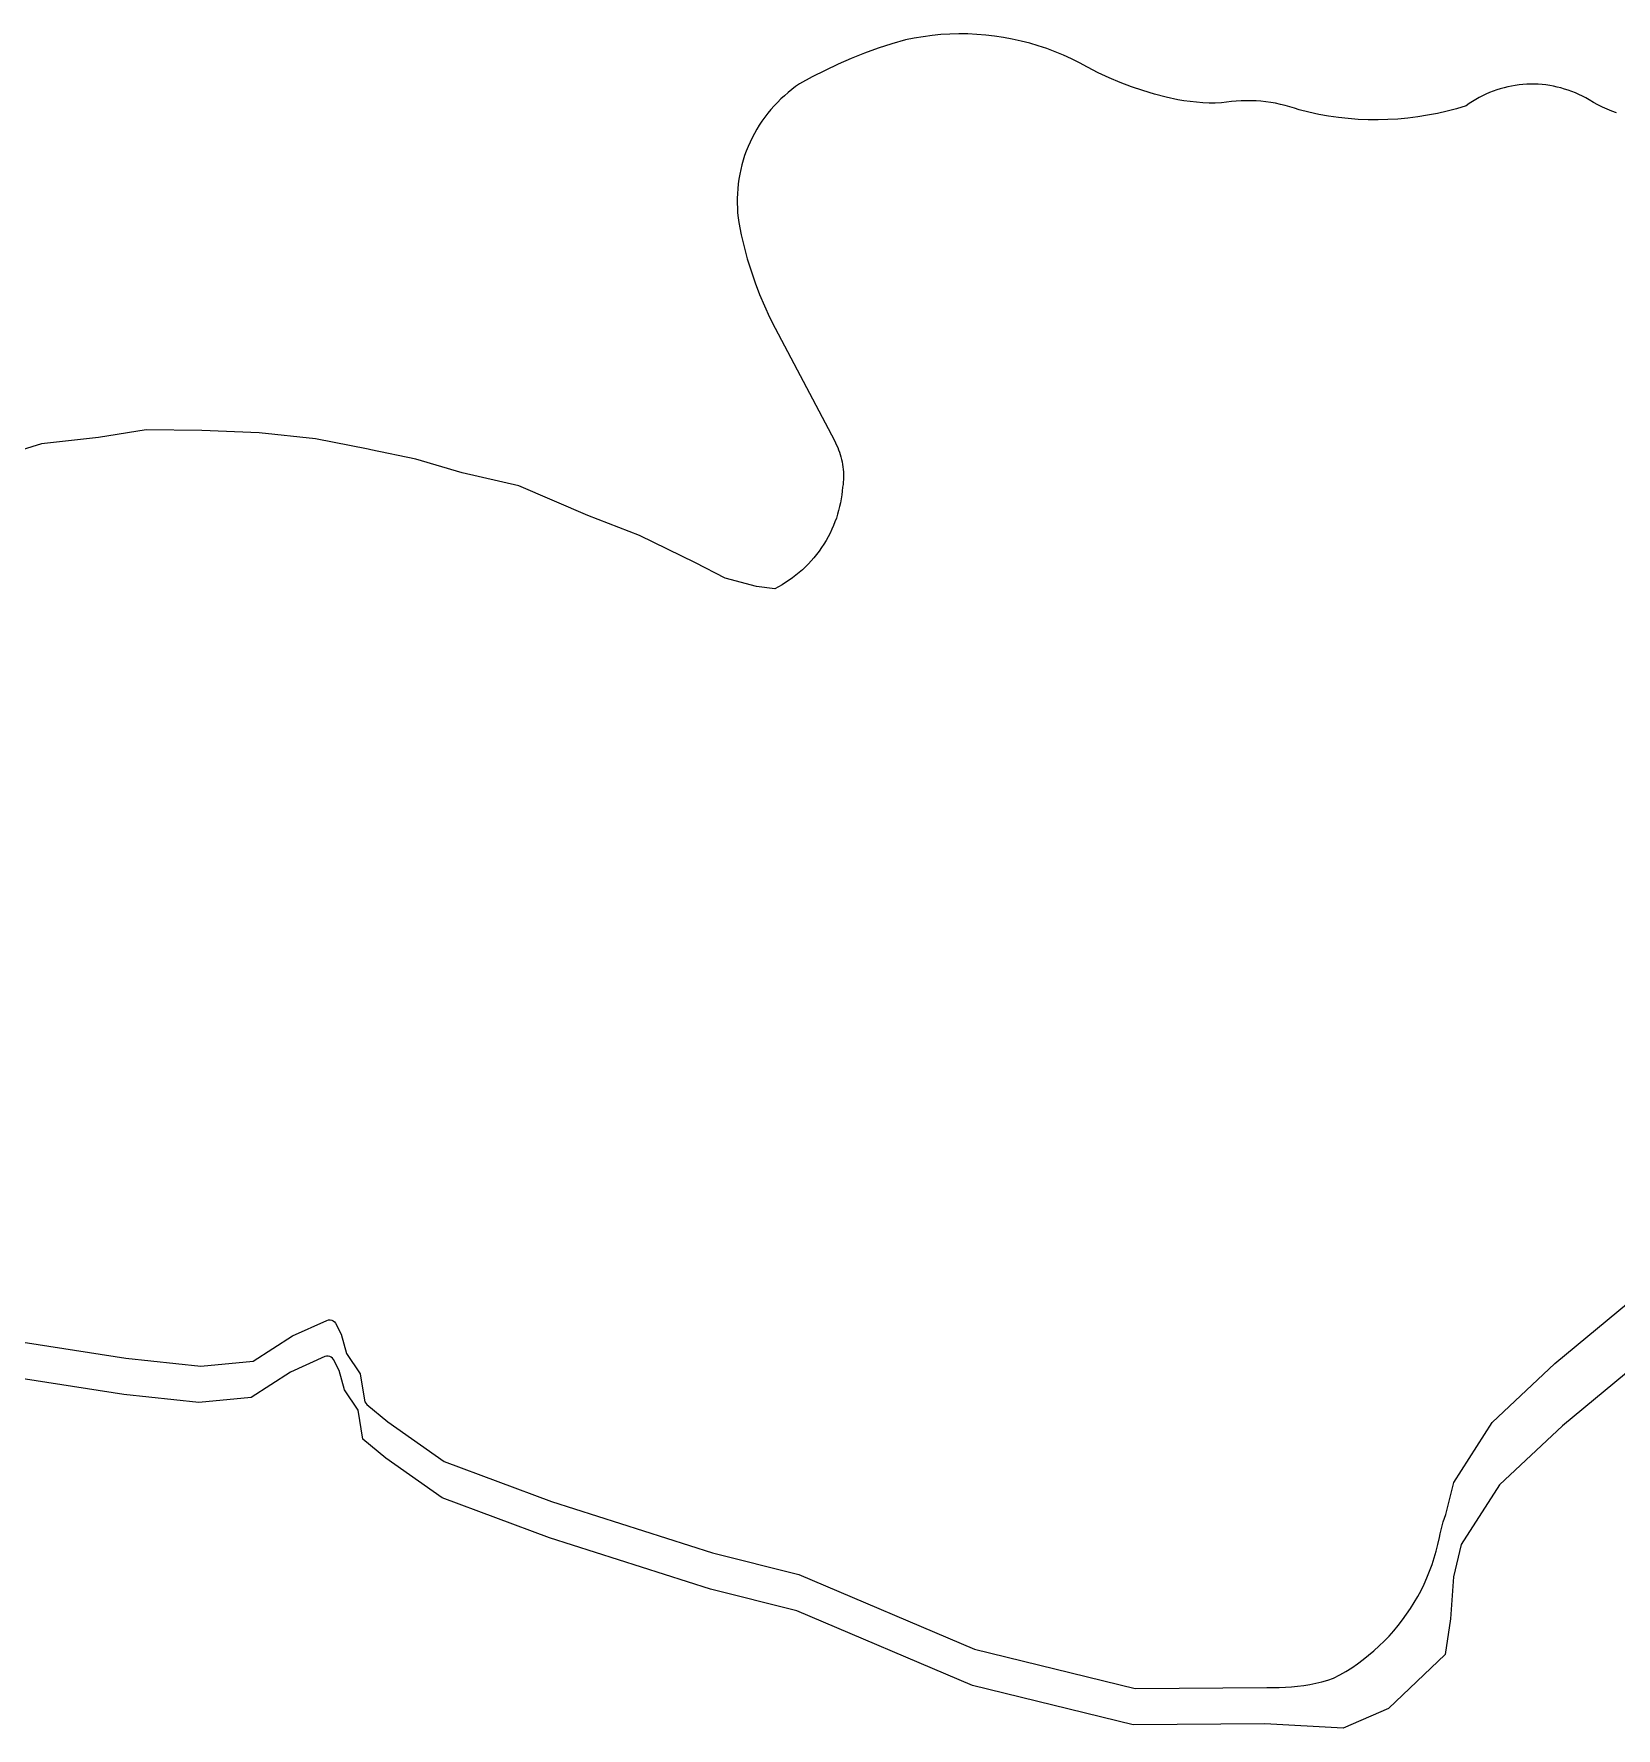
# Model space of a CAD drawing. Header units: millimetres. Extents: x 617751 to 636088, y 68402 to 77988.
# Drawn here: x 624459 to 624975, y 73065 to 73617 of the extents above; entities that cross this region are included whole.
import ezdxf

# ---------------------------------------------------------------- set-up
doc = ezdxf.new("R2010")
doc.units = ezdxf.units.MM
doc.header["$LTSCALE"] = 3
doc.header["$MEASUREMENT"] = 0
doc.layers.add('ALINHAMENTO PREDIAL', color=120, linetype='Continuous')

msp = doc.modelspace()

# ---------------------------------------------------------------- linework, layer by layer
at = {"layer": 'ALINHAMENTO PREDIAL'}
for points in [[(624974.88, 73591.35), (624973.33, 73591.93), (624971.79, 73592.55), (624970.28, 73593.23), (624968.79, 73593.97), (624967.33, 73594.75), (624965.89, 73595.57), (624964.81, 73596.2), (624963.7, 73596.78), (624962.58, 73597.33), (624961.44, 73597.84), (624960.28, 73598.31), (624959.1, 73598.74), (624957.91, 73599.13), (624956.71, 73599.47), (624955.5, 73599.78), (624954.27, 73600.04), (624953.04, 73600.26), (624951.8, 73600.44), (624950.56, 73600.57), (624949.31, 73600.66), (624948.06, 73600.71), (624946.81, 73600.71), (624945.56, 73600.68), (624944.31, 73600.59), (624943.07, 73600.47), (624941.83, 73600.3), (624940.6, 73600.09), (624939.37, 73599.84), (624938.16, 73599.54), (624936.95, 73599.2), (624935.76, 73598.83), (624934.58, 73598.41), (624933.42, 73597.95), (624932.27, 73597.44), (624931.14, 73596.91), (624930.03, 73596.33), (624928.95, 73595.71), (624927.88, 73595.06), (624926.84, 73594.37), (624925.82, 73593.64), (624922.71, 73592.71), (624919.57, 73591.89), (624916.41, 73591.17), (624913.22, 73590.55), (624910.01, 73590.04), (624906.79, 73589.64), (624903.56, 73589.34), (624900.32, 73589.16), (624897.08, 73589.08), (624893.83, 73589.11), (624890.59, 73589.24), (624887.35, 73589.49), (624884.13, 73589.84), (624880.91, 73590.3), (624877.72, 73590.86), (624874.54, 73591.53), (624871.39, 73592.31), (624869.88, 73592.84), (624868.34, 73593.32), (624866.79, 73593.75), (624865.23, 73594.13), (624863.65, 73594.46), (624862.07, 73594.73), (624860.48, 73594.95), (624858.88, 73595.12), (624857.28, 73595.24), (624855.67, 73595.3), (624854.06, 73595.31), (624852.45, 73595.27), (624850.85, 73595.17), (624849.25, 73595.03), (624847.65, 73594.82), (624846.06, 73594.57), (624844.01, 73594.53), (624841.96, 73594.56), (624839.91, 73594.65), (624837.86, 73594.8), (624835.81, 73595.01), (624833.78, 73595.29), (624831.75, 73595.62), (624827.93, 73596.49), (624824.14, 73597.49), (624820.38, 73598.63), (624816.67, 73599.89), (624813.01, 73601.29), (624809.39, 73602.81), (624805.83, 73604.46), (624802.33, 73606.23), (624799.77, 73607.63), (624797.15, 73608.93), (624794.49, 73610.15), (624791.79, 73611.27), (624789.06, 73612.29), (624786.29, 73613.22), (624783.48, 73614.05), (624780.65, 73614.78), (624777.8, 73615.42), (624774.93, 73615.95), (624772.04, 73616.39), (624769.14, 73616.72), (624766.22, 73616.95), (624763.3, 73617.08), (624760.38, 73617.11), (624757.46, 73617.03), (624754.54, 73616.86), (624751.63, 73616.58), (624748.74, 73616.2), (624745.85, 73615.72), (624742.99, 73615.14), (624738.49, 73613.84), (624734.03, 73612.4), (624729.62, 73610.82), (624725.26, 73609.09), (624720.97, 73607.23), (624716.73, 73605.22), (624712.56, 73603.09), (624708.46, 73600.82), (624707.16, 73599.92), (624705.9, 73598.97), (624704.67, 73597.98), (624703.47, 73596.95), (624702.31, 73595.88), (624701.19, 73594.77), (624700.1, 73593.62), (624699.06, 73592.44), (624698.05, 73591.22), (624697.09, 73589.96), (624696.18, 73588.68), (624695.3, 73587.36), (624694.48, 73586.01), (624693.7, 73584.64), (624692.96, 73583.24), (624692.28, 73581.82), (624691.65, 73580.37), (624691.06, 73578.9), (624690.53, 73577.42), (624690.05, 73575.91), (624689.62, 73574.39), (624689.24, 73572.86), (624688.91, 73571.31), (624688.64, 73569.76), (624688.42, 73568.19), (624688.26, 73566.62), (624688.15, 73565.05), (624688.09, 73563.47), (624688.09, 73561.89), (624688.15, 73560.31), (624688.25, 73558.73), (624688.41, 73557.16), (624688.63, 73555.6), (624689.42, 73551.61), (624690.34, 73547.64), (624691.4, 73543.71), (624692.6, 73539.82), (624693.92, 73535.97), (624695.38, 73532.17), (624696.96, 73528.42), (624698.67, 73524.73), (624700.5, 73521.1), (624719.78, 73484.51), (624720.17, 73483.77), (624720.53, 73483.03), (624720.86, 73482.27), (624721.17, 73481.5), (624721.45, 73480.72), (624721.71, 73479.94), (624721.94, 73479.14), (624722.14, 73478.34), (624722.31, 73477.53), (624722.46, 73476.72), (624722.57, 73475.9), (624722.66, 73475.07), (624722.72, 73474.25), (624722.76, 73473.42), (624722.76, 73472.59), (624722.73, 73471.77), (624722.68, 73470.94), (624722.6, 73470.12), (624722.49, 73469.3), (624722.38, 73468.01), (624722.22, 73466.73), (624722.02, 73465.46), (624721.78, 73464.19), (624721.5, 73462.93), (624721.18, 73461.68), (624720.83, 73460.44), (624720.43, 73459.21), (624719.99, 73458), (624719.52, 73456.8), (624718.97, 73455.54), (624718.38, 73454.3), (624717.75, 73453.08), (624717.08, 73451.88), (624716.37, 73450.71), (624715.62, 73449.56), (624714.83, 73448.44), (624714, 73447.35), (624713.14, 73446.28), (624712.24, 73445.24), (624711.31, 73444.24), (624710.34, 73443.27), (624709.34, 73442.33), (624708.31, 73441.42), (624707.25, 73440.55), (624706.16, 73439.72), (624705.04, 73438.92), (624703.9, 73438.16), (624702.73, 73437.44), (624701.54, 73436.77), (624700.33, 73436.13), (624694.37, 73436.87), (624684.17, 73439.64), (624674.48, 73444.66), (624656.21, 73453.57), (624639.43, 73460.04), (624616.84, 73469.72), (624598.46, 73473.95), (624583.26, 73478.45), (624568.62, 73481.47), (624567.78, 73481.63), (624550.62, 73485.02), (624532.17, 73486.97), (624513.54, 73487.71), (624495.33, 73488), (624479.81, 73485.5), (624461.2, 73483.41), (624448.27, 73479.4)], [(624974.88, 73591.35), (624973.33, 73591.93), (624971.79, 73592.55), (624970.28, 73593.23), (624968.79, 73593.97), (624967.33, 73594.75), (624965.89, 73595.57), (624964.81, 73596.2), (624963.7, 73596.78), (624962.58, 73597.33), (624961.44, 73597.84), (624960.28, 73598.31), (624959.1, 73598.74), (624957.91, 73599.13), (624956.71, 73599.47), (624955.5, 73599.78), (624954.27, 73600.04), (624953.04, 73600.26), (624951.8, 73600.44), (624950.56, 73600.57), (624949.31, 73600.66), (624948.06, 73600.71), (624946.81, 73600.71), (624945.56, 73600.68), (624944.31, 73600.59), (624943.07, 73600.47), (624941.83, 73600.3), (624940.6, 73600.09), (624939.37, 73599.84), (624938.16, 73599.54), (624936.95, 73599.2), (624935.76, 73598.83), (624934.58, 73598.41), (624933.42, 73597.95), (624932.27, 73597.44), (624931.14, 73596.91), (624930.03, 73596.33), (624928.95, 73595.71), (624927.88, 73595.06), (624926.84, 73594.37), (624925.82, 73593.64), (624922.71, 73592.71), (624919.57, 73591.89), (624916.41, 73591.17), (624913.22, 73590.55), (624910.01, 73590.04), (624906.79, 73589.64), (624903.56, 73589.34), (624900.32, 73589.16), (624897.08, 73589.08), (624893.83, 73589.11), (624890.59, 73589.24), (624887.35, 73589.49), (624884.13, 73589.84), (624880.91, 73590.3), (624877.72, 73590.86), (624874.54, 73591.53), (624871.39, 73592.31), (624869.88, 73592.84), (624868.34, 73593.32), (624866.79, 73593.75), (624865.23, 73594.13), (624863.65, 73594.46), (624862.07, 73594.73), (624860.48, 73594.95), (624858.88, 73595.12), (624857.28, 73595.24), (624855.67, 73595.3), (624854.06, 73595.31), (624852.45, 73595.27), (624850.85, 73595.17), (624849.25, 73595.03), (624847.65, 73594.82), (624846.06, 73594.57), (624844.01, 73594.53), (624841.96, 73594.56), (624839.91, 73594.65), (624837.86, 73594.8), (624835.81, 73595.01), (624833.78, 73595.29), (624831.75, 73595.62), (624827.93, 73596.49), (624824.14, 73597.49), (624820.38, 73598.63), (624816.67, 73599.89), (624813.01, 73601.29), (624809.39, 73602.81), (624805.83, 73604.46), (624802.33, 73606.23), (624799.77, 73607.63), (624797.15, 73608.93), (624794.49, 73610.15), (624791.79, 73611.27), (624789.06, 73612.29), (624786.29, 73613.22), (624783.48, 73614.05), (624780.65, 73614.78), (624777.8, 73615.42), (624774.93, 73615.95), (624772.04, 73616.39), (624769.14, 73616.72), (624766.22, 73616.95), (624763.3, 73617.08), (624760.38, 73617.11), (624757.46, 73617.03), (624754.54, 73616.86), (624751.63, 73616.58), (624748.74, 73616.2), (624745.85, 73615.72), (624742.99, 73615.14), (624738.49, 73613.84), (624734.03, 73612.4), (624729.62, 73610.82), (624725.26, 73609.09), (624720.97, 73607.23), (624716.73, 73605.22), (624712.56, 73603.09), (624708.46, 73600.82), (624707.16, 73599.92), (624705.9, 73598.97), (624704.67, 73597.98), (624703.47, 73596.95), (624702.31, 73595.88), (624701.19, 73594.77), (624700.1, 73593.62), (624699.06, 73592.44), (624698.05, 73591.22), (624697.09, 73589.96), (624696.18, 73588.68), (624695.3, 73587.36), (624694.48, 73586.01), (624693.7, 73584.64), (624692.96, 73583.24), (624692.28, 73581.82), (624691.65, 73580.37), (624691.06, 73578.9), (624690.53, 73577.42), (624690.05, 73575.91), (624689.62, 73574.39), (624689.24, 73572.86), (624688.91, 73571.31), (624688.64, 73569.76), (624688.42, 73568.19), (624688.26, 73566.62), (624688.15, 73565.05), (624688.09, 73563.47), (624688.09, 73561.89), (624688.15, 73560.31), (624688.25, 73558.73), (624688.41, 73557.16), (624688.63, 73555.6), (624689.42, 73551.61), (624690.34, 73547.64), (624691.4, 73543.71), (624692.6, 73539.82), (624693.92, 73535.97), (624695.38, 73532.17), (624696.96, 73528.42), (624698.67, 73524.73), (624700.5, 73521.1), (624719.78, 73484.51), (624720.17, 73483.77), (624720.53, 73483.03), (624720.86, 73482.27), (624721.17, 73481.5), (624721.45, 73480.72), (624721.71, 73479.94), (624721.94, 73479.14), (624722.14, 73478.34), (624722.31, 73477.53), (624722.46, 73476.72), (624722.57, 73475.9), (624722.66, 73475.07), (624722.72, 73474.25), (624722.76, 73473.42), (624722.76, 73472.59), (624722.73, 73471.77), (624722.68, 73470.94), (624722.6, 73470.12), (624722.49, 73469.3), (624722.38, 73468.01), (624722.22, 73466.73), (624722.02, 73465.46), (624721.78, 73464.19), (624721.5, 73462.93), (624721.18, 73461.68), (624720.83, 73460.44), (624720.43, 73459.21), (624719.99, 73458), (624719.52, 73456.8), (624718.97, 73455.54), (624718.38, 73454.3), (624717.75, 73453.08), (624717.08, 73451.88), (624716.37, 73450.71), (624715.62, 73449.56), (624714.83, 73448.44), (624714, 73447.35), (624713.14, 73446.28), (624712.24, 73445.24), (624711.31, 73444.24), (624710.34, 73443.27), (624709.34, 73442.33), (624708.31, 73441.42), (624707.25, 73440.55), (624706.16, 73439.72), (624705.04, 73438.92), (624703.9, 73438.16), (624702.73, 73437.44), (624701.54, 73436.77), (624700.33, 73436.13), (624694.37, 73436.87), (624684.17, 73439.64), (624674.48, 73444.66), (624656.21, 73453.57), (624639.43, 73460.04), (624616.84, 73469.72), (624598.46, 73473.95), (624583.26, 73478.45), (624568.62, 73481.47), (624567.78, 73481.63), (624550.62, 73485.02), (624532.17, 73486.97), (624513.54, 73487.71), (624495.33, 73488), (624479.81, 73485.5), (624461.2, 73483.41), (624448.27, 73479.4)], [(624974.88, 73591.35), (624973.33, 73591.93), (624971.79, 73592.55), (624970.28, 73593.23), (624968.79, 73593.97), (624967.33, 73594.75), (624965.89, 73595.57), (624964.81, 73596.2), (624963.7, 73596.78), (624962.58, 73597.33), (624961.44, 73597.84), (624960.28, 73598.31), (624959.1, 73598.74), (624957.91, 73599.13), (624956.71, 73599.47), (624955.5, 73599.78), (624954.27, 73600.04), (624953.04, 73600.26), (624951.8, 73600.44), (624950.56, 73600.57), (624949.31, 73600.66), (624948.06, 73600.71), (624946.81, 73600.71), (624945.56, 73600.68), (624944.31, 73600.59), (624943.07, 73600.47), (624941.83, 73600.3), (624940.6, 73600.09), (624939.37, 73599.84), (624938.16, 73599.54), (624936.95, 73599.2), (624935.76, 73598.83), (624934.58, 73598.41), (624933.42, 73597.95), (624932.27, 73597.44), (624931.14, 73596.91), (624930.03, 73596.33), (624928.95, 73595.71), (624927.88, 73595.06), (624926.84, 73594.37), (624925.82, 73593.64), (624922.71, 73592.71), (624919.57, 73591.89), (624916.41, 73591.17), (624913.22, 73590.55), (624910.01, 73590.04), (624906.79, 73589.64), (624903.56, 73589.34), (624900.32, 73589.16), (624897.08, 73589.08), (624893.83, 73589.11), (624890.59, 73589.24), (624887.35, 73589.49), (624884.13, 73589.84), (624880.91, 73590.3), (624877.72, 73590.86), (624874.54, 73591.53), (624871.39, 73592.31), (624869.88, 73592.84), (624868.34, 73593.32), (624866.79, 73593.75), (624865.23, 73594.13), (624863.65, 73594.46), (624862.07, 73594.73), (624860.48, 73594.95), (624858.88, 73595.12), (624857.28, 73595.24), (624855.67, 73595.3), (624854.06, 73595.31), (624852.45, 73595.27), (624850.85, 73595.17), (624849.25, 73595.03), (624847.65, 73594.82), (624846.06, 73594.57), (624844.01, 73594.53), (624841.96, 73594.56), (624839.91, 73594.65), (624837.86, 73594.8), (624835.81, 73595.01), (624833.78, 73595.29), (624831.75, 73595.62), (624827.93, 73596.49), (624824.14, 73597.49), (624820.38, 73598.63), (624816.67, 73599.89), (624813.01, 73601.29), (624809.39, 73602.81), (624805.83, 73604.46), (624802.33, 73606.23), (624799.77, 73607.63), (624797.15, 73608.93), (624794.49, 73610.15), (624791.79, 73611.27), (624789.06, 73612.29), (624786.29, 73613.22), (624783.48, 73614.05), (624780.65, 73614.78), (624777.8, 73615.42), (624774.93, 73615.95), (624772.04, 73616.39), (624769.14, 73616.72), (624766.22, 73616.95), (624763.3, 73617.08), (624760.38, 73617.11), (624757.46, 73617.03), (624754.54, 73616.86), (624751.63, 73616.58), (624748.74, 73616.2), (624745.85, 73615.72), (624742.99, 73615.14), (624738.49, 73613.84), (624734.03, 73612.4), (624729.62, 73610.82), (624725.26, 73609.09), (624720.97, 73607.23), (624716.73, 73605.22), (624712.56, 73603.09), (624708.46, 73600.82), (624707.16, 73599.92), (624705.9, 73598.97), (624704.67, 73597.98), (624703.47, 73596.95), (624702.31, 73595.88), (624701.19, 73594.77), (624700.1, 73593.62), (624699.06, 73592.44), (624698.05, 73591.22), (624697.09, 73589.96), (624696.18, 73588.68), (624695.3, 73587.36), (624694.48, 73586.01), (624693.7, 73584.64), (624692.96, 73583.24), (624692.28, 73581.82), (624691.65, 73580.37), (624691.06, 73578.9), (624690.53, 73577.42), (624690.05, 73575.91), (624689.62, 73574.39), (624689.24, 73572.86), (624688.91, 73571.31), (624688.64, 73569.76), (624688.42, 73568.19), (624688.26, 73566.62), (624688.15, 73565.05), (624688.09, 73563.47), (624688.09, 73561.89), (624688.15, 73560.31), (624688.25, 73558.73), (624688.41, 73557.16), (624688.63, 73555.6), (624689.42, 73551.61), (624690.34, 73547.64), (624691.4, 73543.71), (624692.6, 73539.82), (624693.92, 73535.97), (624695.38, 73532.17), (624696.96, 73528.42), (624698.67, 73524.73), (624700.5, 73521.1), (624719.78, 73484.51), (624720.17, 73483.77), (624720.53, 73483.03), (624720.86, 73482.27), (624721.17, 73481.5), (624721.45, 73480.72), (624721.71, 73479.94), (624721.94, 73479.14), (624722.14, 73478.34), (624722.31, 73477.53), (624722.46, 73476.72), (624722.57, 73475.9), (624722.66, 73475.07), (624722.72, 73474.25), (624722.76, 73473.42), (624722.76, 73472.59), (624722.73, 73471.77), (624722.68, 73470.94), (624722.6, 73470.12), (624722.49, 73469.3), (624722.38, 73468.01), (624722.22, 73466.73), (624722.02, 73465.46), (624721.78, 73464.19), (624721.5, 73462.93), (624721.18, 73461.68), (624720.83, 73460.44), (624720.43, 73459.21), (624719.99, 73458), (624719.52, 73456.8), (624718.97, 73455.54), (624718.38, 73454.3), (624717.75, 73453.08), (624717.08, 73451.88), (624716.37, 73450.71), (624715.62, 73449.56), (624714.83, 73448.44), (624714, 73447.35), (624713.14, 73446.28), (624712.24, 73445.24), (624711.31, 73444.24), (624710.34, 73443.27), (624709.34, 73442.33), (624708.31, 73441.42), (624707.25, 73440.55), (624706.16, 73439.72), (624705.04, 73438.92), (624703.9, 73438.16), (624702.73, 73437.44), (624701.54, 73436.77), (624700.33, 73436.13), (624694.37, 73436.87), (624684.17, 73439.64), (624674.48, 73444.66), (624656.21, 73453.57), (624639.43, 73460.04), (624616.84, 73469.72), (624598.46, 73473.95), (624583.26, 73478.45), (624568.62, 73481.47), (624567.78, 73481.63), (624550.62, 73485.02), (624532.17, 73486.97), (624513.54, 73487.71), (624495.33, 73488), (624479.81, 73485.5), (624461.2, 73483.41), (624448.27, 73479.4)], [(624974.88, 73591.35), (624973.33, 73591.93), (624971.79, 73592.55), (624970.28, 73593.23), (624968.79, 73593.97), (624967.33, 73594.75), (624965.89, 73595.57), (624964.81, 73596.2), (624963.7, 73596.78), (624962.58, 73597.33), (624961.44, 73597.84), (624960.28, 73598.31), (624959.1, 73598.74), (624957.91, 73599.13), (624956.71, 73599.47), (624955.5, 73599.78), (624954.27, 73600.04), (624953.04, 73600.26), (624951.8, 73600.44), (624950.56, 73600.57), (624949.31, 73600.66), (624948.06, 73600.71), (624946.81, 73600.71), (624945.56, 73600.68), (624944.31, 73600.59), (624943.07, 73600.47), (624941.83, 73600.3), (624940.6, 73600.09), (624939.37, 73599.84), (624938.16, 73599.54), (624936.95, 73599.2), (624935.76, 73598.83), (624934.58, 73598.41), (624933.42, 73597.95), (624932.27, 73597.44), (624931.14, 73596.91), (624930.03, 73596.33), (624928.95, 73595.71), (624927.88, 73595.06), (624926.84, 73594.37), (624925.82, 73593.64), (624922.71, 73592.71), (624919.57, 73591.89), (624916.41, 73591.17), (624913.22, 73590.55), (624910.01, 73590.04), (624906.79, 73589.64), (624903.56, 73589.34), (624900.32, 73589.16), (624897.08, 73589.08), (624893.83, 73589.11), (624890.59, 73589.24), (624887.35, 73589.49), (624884.13, 73589.84), (624880.91, 73590.3), (624877.72, 73590.86), (624874.54, 73591.53), (624871.39, 73592.31), (624869.88, 73592.84), (624868.34, 73593.32), (624866.79, 73593.75), (624865.23, 73594.13), (624863.65, 73594.46), (624862.07, 73594.73), (624860.48, 73594.95), (624858.88, 73595.12), (624857.28, 73595.24), (624855.67, 73595.3), (624854.06, 73595.31), (624852.45, 73595.27), (624850.85, 73595.17), (624849.25, 73595.03), (624847.65, 73594.82), (624846.06, 73594.57), (624844.01, 73594.53), (624841.96, 73594.56), (624839.91, 73594.65), (624837.86, 73594.8), (624835.81, 73595.01), (624833.78, 73595.29), (624831.75, 73595.62), (624827.93, 73596.49), (624824.14, 73597.49), (624820.38, 73598.63), (624816.67, 73599.89), (624813.01, 73601.29), (624809.39, 73602.81), (624805.83, 73604.46), (624802.33, 73606.23), (624799.77, 73607.63), (624797.15, 73608.93), (624794.49, 73610.15), (624791.79, 73611.27), (624789.06, 73612.29), (624786.29, 73613.22), (624783.48, 73614.05), (624780.65, 73614.78), (624777.8, 73615.42), (624774.93, 73615.95), (624772.04, 73616.39), (624769.14, 73616.72), (624766.22, 73616.95), (624763.3, 73617.08), (624760.38, 73617.11), (624757.46, 73617.03), (624754.54, 73616.86), (624751.63, 73616.58), (624748.74, 73616.2), (624745.85, 73615.72), (624742.99, 73615.14), (624738.49, 73613.84), (624734.03, 73612.4), (624729.62, 73610.82), (624725.26, 73609.09), (624720.97, 73607.23), (624716.73, 73605.22), (624712.56, 73603.09), (624708.46, 73600.82), (624707.16, 73599.92), (624705.9, 73598.97), (624704.67, 73597.98), (624703.47, 73596.95), (624702.31, 73595.88), (624701.19, 73594.77), (624700.1, 73593.62), (624699.06, 73592.44), (624698.05, 73591.22), (624697.09, 73589.96), (624696.18, 73588.68), (624695.3, 73587.36), (624694.48, 73586.01), (624693.7, 73584.64), (624692.96, 73583.24), (624692.28, 73581.82), (624691.65, 73580.37), (624691.06, 73578.9), (624690.53, 73577.42), (624690.05, 73575.91), (624689.62, 73574.39), (624689.24, 73572.86), (624688.91, 73571.31), (624688.64, 73569.76), (624688.42, 73568.19), (624688.26, 73566.62), (624688.15, 73565.05), (624688.09, 73563.47), (624688.09, 73561.89), (624688.15, 73560.31), (624688.25, 73558.73), (624688.41, 73557.16), (624688.63, 73555.6), (624689.42, 73551.61), (624690.34, 73547.64), (624691.4, 73543.71), (624692.6, 73539.82), (624693.92, 73535.97), (624695.38, 73532.17), (624696.96, 73528.42), (624698.67, 73524.73), (624700.5, 73521.1), (624719.78, 73484.51), (624720.17, 73483.77), (624720.53, 73483.03), (624720.86, 73482.27), (624721.17, 73481.5), (624721.45, 73480.72), (624721.71, 73479.94), (624721.94, 73479.14), (624722.14, 73478.34), (624722.31, 73477.53), (624722.46, 73476.72), (624722.57, 73475.9), (624722.66, 73475.07), (624722.72, 73474.25), (624722.76, 73473.42), (624722.76, 73472.59), (624722.73, 73471.77), (624722.68, 73470.94), (624722.6, 73470.12), (624722.49, 73469.3), (624722.38, 73468.01), (624722.22, 73466.73), (624722.02, 73465.46), (624721.78, 73464.19), (624721.5, 73462.93), (624721.18, 73461.68), (624720.83, 73460.44), (624720.43, 73459.21), (624719.99, 73458), (624719.52, 73456.8), (624718.97, 73455.54), (624718.38, 73454.3), (624717.75, 73453.08), (624717.08, 73451.88), (624716.37, 73450.71), (624715.62, 73449.56), (624714.83, 73448.44), (624714, 73447.35), (624713.14, 73446.28), (624712.24, 73445.24), (624711.31, 73444.24), (624710.34, 73443.27), (624709.34, 73442.33), (624708.31, 73441.42), (624707.25, 73440.55), (624706.16, 73439.72), (624705.04, 73438.92), (624703.9, 73438.16), (624702.73, 73437.44), (624701.54, 73436.77), (624700.33, 73436.13), (624694.37, 73436.87), (624684.17, 73439.64), (624674.48, 73444.66), (624656.21, 73453.57), (624639.43, 73460.04), (624616.84, 73469.72), (624598.46, 73473.95), (624583.26, 73478.45), (624568.62, 73481.47), (624567.78, 73481.63), (624550.62, 73485.02), (624532.17, 73486.97), (624513.54, 73487.71), (624495.33, 73488), (624479.81, 73485.5), (624461.2, 73483.41), (624448.27, 73479.4)], [(624974.88, 73591.35), (624973.33, 73591.93), (624971.79, 73592.55), (624970.28, 73593.23), (624968.79, 73593.97), (624967.33, 73594.75), (624965.89, 73595.57), (624964.81, 73596.2), (624963.7, 73596.78), (624962.58, 73597.33), (624961.44, 73597.84), (624960.28, 73598.31), (624959.1, 73598.74), (624957.91, 73599.13), (624956.71, 73599.47), (624955.5, 73599.78), (624954.27, 73600.04), (624953.04, 73600.26), (624951.8, 73600.44), (624950.56, 73600.57), (624949.31, 73600.66), (624948.06, 73600.71), (624946.81, 73600.71), (624945.56, 73600.68), (624944.31, 73600.59), (624943.07, 73600.47), (624941.83, 73600.3), (624940.6, 73600.09), (624939.37, 73599.84), (624938.16, 73599.54), (624936.95, 73599.2), (624935.76, 73598.83), (624934.58, 73598.41), (624933.42, 73597.95), (624932.27, 73597.44), (624931.14, 73596.91), (624930.03, 73596.33), (624928.95, 73595.71), (624927.88, 73595.06), (624926.84, 73594.37), (624925.82, 73593.64), (624922.71, 73592.71), (624919.57, 73591.89), (624916.41, 73591.17), (624913.22, 73590.55), (624910.01, 73590.04), (624906.79, 73589.64), (624903.56, 73589.34), (624900.32, 73589.16), (624897.08, 73589.08), (624893.83, 73589.11), (624890.59, 73589.24), (624887.35, 73589.49), (624884.13, 73589.84), (624880.91, 73590.3), (624877.72, 73590.86), (624874.54, 73591.53), (624871.39, 73592.31), (624869.88, 73592.84), (624868.34, 73593.32), (624866.79, 73593.75), (624865.23, 73594.13), (624863.65, 73594.46), (624862.07, 73594.73), (624860.48, 73594.95), (624858.88, 73595.12), (624857.28, 73595.24), (624855.67, 73595.3), (624854.06, 73595.31), (624852.45, 73595.27), (624850.85, 73595.17), (624849.25, 73595.03), (624847.65, 73594.82), (624846.06, 73594.57), (624844.01, 73594.53), (624841.96, 73594.56), (624839.91, 73594.65), (624837.86, 73594.8), (624835.81, 73595.01), (624833.78, 73595.29), (624831.75, 73595.62), (624827.93, 73596.49), (624824.14, 73597.49), (624820.38, 73598.63), (624816.67, 73599.89), (624813.01, 73601.29), (624809.39, 73602.81), (624805.83, 73604.46), (624802.33, 73606.23), (624799.77, 73607.63), (624797.15, 73608.93), (624794.49, 73610.15), (624791.79, 73611.27), (624789.06, 73612.29), (624786.29, 73613.22), (624783.48, 73614.05), (624780.65, 73614.78), (624777.8, 73615.42), (624774.93, 73615.95), (624772.04, 73616.39), (624769.14, 73616.72), (624766.22, 73616.95), (624763.3, 73617.08), (624760.38, 73617.11), (624757.46, 73617.03), (624754.54, 73616.86), (624751.63, 73616.58), (624748.74, 73616.2), (624745.85, 73615.72), (624742.99, 73615.14), (624738.49, 73613.84), (624734.03, 73612.4), (624729.62, 73610.82), (624725.26, 73609.09), (624720.97, 73607.23), (624716.73, 73605.22), (624712.56, 73603.09), (624708.46, 73600.82), (624707.16, 73599.92), (624705.9, 73598.97), (624704.67, 73597.98), (624703.47, 73596.95), (624702.31, 73595.88), (624701.19, 73594.77), (624700.1, 73593.62), (624699.06, 73592.44), (624698.05, 73591.22), (624697.09, 73589.96), (624696.18, 73588.68), (624695.3, 73587.36), (624694.48, 73586.01), (624693.7, 73584.64), (624692.96, 73583.24), (624692.28, 73581.82), (624691.65, 73580.37), (624691.06, 73578.9), (624690.53, 73577.42), (624690.05, 73575.91), (624689.62, 73574.39), (624689.24, 73572.86), (624688.91, 73571.31), (624688.64, 73569.76), (624688.42, 73568.19), (624688.26, 73566.62), (624688.15, 73565.05), (624688.09, 73563.47), (624688.09, 73561.89), (624688.15, 73560.31), (624688.25, 73558.73), (624688.41, 73557.16), (624688.63, 73555.6), (624689.42, 73551.61), (624690.34, 73547.64), (624691.4, 73543.71), (624692.6, 73539.82), (624693.92, 73535.97), (624695.38, 73532.17), (624696.96, 73528.42), (624698.67, 73524.73), (624700.5, 73521.1), (624719.78, 73484.51), (624720.17, 73483.77), (624720.53, 73483.03), (624720.86, 73482.27), (624721.17, 73481.5), (624721.45, 73480.72), (624721.71, 73479.94), (624721.94, 73479.14), (624722.14, 73478.34), (624722.31, 73477.53), (624722.46, 73476.72), (624722.57, 73475.9), (624722.66, 73475.07), (624722.72, 73474.25), (624722.76, 73473.42), (624722.76, 73472.59), (624722.73, 73471.77), (624722.68, 73470.94), (624722.6, 73470.12), (624722.49, 73469.3), (624722.38, 73468.01), (624722.22, 73466.73), (624722.02, 73465.46), (624721.78, 73464.19), (624721.5, 73462.93), (624721.18, 73461.68), (624720.83, 73460.44), (624720.43, 73459.21), (624719.99, 73458), (624719.52, 73456.8), (624718.97, 73455.54), (624718.38, 73454.3), (624717.75, 73453.08), (624717.08, 73451.88), (624716.37, 73450.71), (624715.62, 73449.56), (624714.83, 73448.44), (624714, 73447.35), (624713.14, 73446.28), (624712.24, 73445.24), (624711.31, 73444.24), (624710.34, 73443.27), (624709.34, 73442.33), (624708.31, 73441.42), (624707.25, 73440.55), (624706.16, 73439.72), (624705.04, 73438.92), (624703.9, 73438.16), (624702.73, 73437.44), (624701.54, 73436.77), (624700.33, 73436.13), (624694.37, 73436.87), (624684.17, 73439.64), (624674.48, 73444.66), (624656.21, 73453.57), (624639.43, 73460.04), (624616.84, 73469.72), (624598.46, 73473.95), (624583.26, 73478.45), (624568.62, 73481.47), (624567.78, 73481.63), (624550.62, 73485.02), (624532.17, 73486.97), (624513.54, 73487.71), (624495.33, 73488), (624479.81, 73485.5), (624461.2, 73483.41), (624448.27, 73479.4)], [(624974.88, 73591.35), (624973.33, 73591.93), (624971.79, 73592.55), (624970.28, 73593.23), (624968.79, 73593.97), (624967.33, 73594.75), (624965.89, 73595.57), (624964.81, 73596.2), (624963.7, 73596.78), (624962.58, 73597.33), (624961.44, 73597.84), (624960.28, 73598.31), (624959.1, 73598.74), (624957.91, 73599.13), (624956.71, 73599.47), (624955.5, 73599.78), (624954.27, 73600.04), (624953.04, 73600.26), (624951.8, 73600.44), (624950.56, 73600.57), (624949.31, 73600.66), (624948.06, 73600.71), (624946.81, 73600.71), (624945.56, 73600.68), (624944.31, 73600.59), (624943.07, 73600.47), (624941.83, 73600.3), (624940.6, 73600.09), (624939.37, 73599.84), (624938.16, 73599.54), (624936.95, 73599.2), (624935.76, 73598.83), (624934.58, 73598.41), (624933.42, 73597.95), (624932.27, 73597.44), (624931.14, 73596.91), (624930.03, 73596.33), (624928.95, 73595.71), (624927.88, 73595.06), (624926.84, 73594.37), (624925.82, 73593.64), (624922.71, 73592.71), (624919.57, 73591.89), (624916.41, 73591.17), (624913.22, 73590.55), (624910.01, 73590.04), (624906.79, 73589.64), (624903.56, 73589.34), (624900.32, 73589.16), (624897.08, 73589.08), (624893.83, 73589.11), (624890.59, 73589.24), (624887.35, 73589.49), (624884.13, 73589.84), (624880.91, 73590.3), (624877.72, 73590.86), (624874.54, 73591.53), (624871.39, 73592.31), (624869.88, 73592.84), (624868.34, 73593.32), (624866.79, 73593.75), (624865.23, 73594.13), (624863.65, 73594.46), (624862.07, 73594.73), (624860.48, 73594.95), (624858.88, 73595.12), (624857.28, 73595.24), (624855.67, 73595.3), (624854.06, 73595.31), (624852.45, 73595.27), (624850.85, 73595.17), (624849.25, 73595.03), (624847.65, 73594.82), (624846.06, 73594.57), (624844.01, 73594.53), (624841.96, 73594.56), (624839.91, 73594.65), (624837.86, 73594.8), (624835.81, 73595.01), (624833.78, 73595.29), (624831.75, 73595.62), (624827.93, 73596.49), (624824.14, 73597.49), (624820.38, 73598.63), (624816.67, 73599.89), (624813.01, 73601.29), (624809.39, 73602.81), (624805.83, 73604.46), (624802.33, 73606.23), (624799.77, 73607.63), (624797.15, 73608.93), (624794.49, 73610.15), (624791.79, 73611.27), (624789.06, 73612.29), (624786.29, 73613.22), (624783.48, 73614.05), (624780.65, 73614.78), (624777.8, 73615.42), (624774.93, 73615.95), (624772.04, 73616.39), (624769.14, 73616.72), (624766.22, 73616.95), (624763.3, 73617.08), (624760.38, 73617.11), (624757.46, 73617.03), (624754.54, 73616.86), (624751.63, 73616.58), (624748.74, 73616.2), (624745.85, 73615.72), (624742.99, 73615.14), (624738.49, 73613.84), (624734.03, 73612.4), (624729.62, 73610.82), (624725.26, 73609.09), (624720.97, 73607.23), (624716.73, 73605.22), (624712.56, 73603.09), (624708.46, 73600.82), (624707.16, 73599.92), (624705.9, 73598.97), (624704.67, 73597.98), (624703.47, 73596.95), (624702.31, 73595.88), (624701.19, 73594.77), (624700.1, 73593.62), (624699.06, 73592.44), (624698.05, 73591.22), (624697.09, 73589.96), (624696.18, 73588.68), (624695.3, 73587.36), (624694.48, 73586.01), (624693.7, 73584.64), (624692.96, 73583.24), (624692.28, 73581.82), (624691.65, 73580.37), (624691.06, 73578.9), (624690.53, 73577.42), (624690.05, 73575.91), (624689.62, 73574.39), (624689.24, 73572.86), (624688.91, 73571.31), (624688.64, 73569.76), (624688.42, 73568.19), (624688.26, 73566.62), (624688.15, 73565.05), (624688.09, 73563.47), (624688.09, 73561.89), (624688.15, 73560.31), (624688.25, 73558.73), (624688.41, 73557.16), (624688.63, 73555.6), (624689.42, 73551.61), (624690.34, 73547.64), (624691.4, 73543.71), (624692.6, 73539.82), (624693.92, 73535.97), (624695.38, 73532.17), (624696.96, 73528.42), (624698.67, 73524.73), (624700.5, 73521.1), (624719.78, 73484.51), (624720.17, 73483.77), (624720.53, 73483.03), (624720.86, 73482.27), (624721.17, 73481.5), (624721.45, 73480.72), (624721.71, 73479.94), (624721.94, 73479.14), (624722.14, 73478.34), (624722.31, 73477.53), (624722.46, 73476.72), (624722.57, 73475.9), (624722.66, 73475.07), (624722.72, 73474.25), (624722.76, 73473.42), (624722.76, 73472.59), (624722.73, 73471.77), (624722.68, 73470.94), (624722.6, 73470.12), (624722.49, 73469.3), (624722.38, 73468.01), (624722.22, 73466.73), (624722.02, 73465.46), (624721.78, 73464.19), (624721.5, 73462.93), (624721.18, 73461.68), (624720.83, 73460.44), (624720.43, 73459.21), (624719.99, 73458), (624719.52, 73456.8), (624718.97, 73455.54), (624718.38, 73454.3), (624717.75, 73453.08), (624717.08, 73451.88), (624716.37, 73450.71), (624715.62, 73449.56), (624714.83, 73448.44), (624714, 73447.35), (624713.14, 73446.28), (624712.24, 73445.24), (624711.31, 73444.24), (624710.34, 73443.27), (624709.34, 73442.33), (624708.31, 73441.42), (624707.25, 73440.55), (624706.16, 73439.72), (624705.04, 73438.92), (624703.9, 73438.16), (624702.73, 73437.44), (624701.54, 73436.77), (624700.33, 73436.13), (624694.37, 73436.87), (624684.17, 73439.64), (624674.48, 73444.66), (624656.21, 73453.57), (624639.43, 73460.04), (624616.84, 73469.72), (624598.46, 73473.95), (624583.26, 73478.45), (624568.62, 73481.47), (624567.78, 73481.63), (624550.62, 73485.02), (624532.17, 73486.97), (624513.54, 73487.71), (624495.33, 73488), (624479.81, 73485.5), (624461.2, 73483.41), (624448.27, 73479.4)], [(624451.77, 73191.01), (624488.69, 73185.2), (624513.18, 73182.58), (624530.26, 73184.24), (624543.09, 73192.5), (624554.26, 73197.55), (624554.78, 73197.71), (624555.33, 73197.74), (624555.86, 73197.64), (624556.36, 73197.42), (624556.79, 73197.08), (624557.12, 73196.64), (624558.9, 73193.09), (624560.65, 73186.7), (624565.13, 73180.08), (624566.56, 73171.51), (624566.71, 73171.01), (624566.97, 73170.55), (624567.33, 73170.16), (624574.13, 73164.44), (624592.57, 73151.49), (624627.54, 73138.52), (624680, 73121.7), (624708.19, 73114.66), (624765.45, 73090.37), (624817.91, 73077.46), (624860.82, 73077.85), (624862.83, 73077.79), (624864.84, 73077.8), (624866.85, 73077.88), (624868.85, 73078.02), (624870.84, 73078.22), (624872.83, 73078.5), (624874.81, 73078.83), (624876.78, 73079.24), (624878.73, 73079.7), (624880.67, 73080.23), (624882.59, 73080.82), (624884.59, 73081.91), (624886.56, 73083.07), (624888.49, 73084.29), (624890.37, 73085.58), (624892.21, 73086.93), (624894, 73088.35), (624895.74, 73089.82), (624897.43, 73091.36), (624899.07, 73092.95), (624900.65, 73094.59), (624902.17, 73096.29), (624903.64, 73098.05), (624905.04, 73099.85), (624906.38, 73101.69), (624907.66, 73103.59), (624908.87, 73105.52), (624910.01, 73107.5), (624911.09, 73109.51), (624912.09, 73111.56), (624913.03, 73113.64), (624913.89, 73115.75), (624914.68, 73117.9), (624915.39, 73120.06), (624916.03, 73122.25), (624916.6, 73124.47), (624917.09, 73126.69), (624917.34, 73127.98), (624917.64, 73129.27), (624917.97, 73130.54), (624918.34, 73131.8), (624918.76, 73133.05), (624919.21, 73134.28), (624921.77, 73144.73), (624934.25, 73164.2), (624954.72, 73183.46), (624978.79, 73203.37)], [(624451.77, 73191.01), (624488.69, 73185.2), (624513.18, 73182.58), (624530.26, 73184.24), (624543.09, 73192.5), (624554.26, 73197.55), (624554.78, 73197.71), (624555.33, 73197.74), (624555.86, 73197.64), (624556.36, 73197.42), (624556.79, 73197.08), (624557.12, 73196.64), (624558.9, 73193.09), (624560.65, 73186.7), (624565.13, 73180.08), (624566.56, 73171.51), (624566.71, 73171.01), (624566.97, 73170.55), (624567.33, 73170.16), (624574.13, 73164.44), (624592.57, 73151.49), (624627.54, 73138.52), (624680, 73121.7), (624708.19, 73114.66), (624765.45, 73090.37), (624817.91, 73077.46), (624860.82, 73077.85), (624862.83, 73077.79), (624864.84, 73077.8), (624866.85, 73077.88), (624868.85, 73078.02), (624870.84, 73078.22), (624872.83, 73078.5), (624874.81, 73078.83), (624876.78, 73079.24), (624878.73, 73079.7), (624880.67, 73080.23), (624882.59, 73080.82), (624884.59, 73081.91), (624886.56, 73083.07), (624888.49, 73084.29), (624890.37, 73085.58), (624892.21, 73086.93), (624894, 73088.35), (624895.74, 73089.82), (624897.43, 73091.36), (624899.07, 73092.95), (624900.65, 73094.59), (624902.17, 73096.29), (624903.64, 73098.05), (624905.04, 73099.85), (624906.38, 73101.69), (624907.66, 73103.59), (624908.87, 73105.52), (624910.01, 73107.5), (624911.09, 73109.51), (624912.09, 73111.56), (624913.03, 73113.64), (624913.89, 73115.75), (624914.68, 73117.9), (624915.39, 73120.06), (624916.03, 73122.25), (624916.6, 73124.47), (624917.09, 73126.69), (624917.34, 73127.98), (624917.64, 73129.27), (624917.97, 73130.54), (624918.34, 73131.8), (624918.76, 73133.05), (624919.21, 73134.28), (624921.77, 73144.73), (624934.25, 73164.2), (624954.72, 73183.46), (624978.79, 73203.37)], [(624451.77, 73191.01), (624488.69, 73185.2), (624513.18, 73182.58), (624530.26, 73184.24), (624543.09, 73192.5), (624554.26, 73197.55), (624554.78, 73197.71), (624555.33, 73197.74), (624555.86, 73197.64), (624556.36, 73197.42), (624556.79, 73197.08), (624557.12, 73196.64), (624558.9, 73193.09), (624560.65, 73186.7), (624565.13, 73180.08), (624566.56, 73171.51), (624566.71, 73171.01), (624566.97, 73170.55), (624567.33, 73170.16), (624574.13, 73164.44), (624592.57, 73151.49), (624627.54, 73138.52), (624680, 73121.7), (624708.19, 73114.66), (624765.45, 73090.37), (624817.91, 73077.46), (624860.82, 73077.85), (624862.83, 73077.79), (624864.84, 73077.8), (624866.85, 73077.88), (624868.85, 73078.02), (624870.84, 73078.22), (624872.83, 73078.5), (624874.81, 73078.83), (624876.78, 73079.24), (624878.73, 73079.7), (624880.67, 73080.23), (624882.59, 73080.82), (624884.59, 73081.91), (624886.56, 73083.07), (624888.49, 73084.29), (624890.37, 73085.58), (624892.21, 73086.93), (624894, 73088.35), (624895.74, 73089.82), (624897.43, 73091.36), (624899.07, 73092.95), (624900.65, 73094.59), (624902.17, 73096.29), (624903.64, 73098.05), (624905.04, 73099.85), (624906.38, 73101.69), (624907.66, 73103.59), (624908.87, 73105.52), (624910.01, 73107.5), (624911.09, 73109.51), (624912.09, 73111.56), (624913.03, 73113.64), (624913.89, 73115.75), (624914.68, 73117.9), (624915.39, 73120.06), (624916.03, 73122.25), (624916.6, 73124.47), (624917.09, 73126.69), (624917.34, 73127.98), (624917.64, 73129.27), (624917.97, 73130.54), (624918.34, 73131.8), (624918.76, 73133.05), (624919.21, 73134.28), (624921.77, 73144.73), (624934.25, 73164.2), (624954.72, 73183.46), (624978.79, 73203.37)], [(624451.77, 73191.01), (624488.69, 73185.2), (624513.18, 73182.58), (624530.26, 73184.24), (624543.09, 73192.5), (624554.26, 73197.55), (624554.78, 73197.71), (624555.33, 73197.74), (624555.86, 73197.64), (624556.36, 73197.42), (624556.79, 73197.08), (624557.12, 73196.64), (624558.9, 73193.09), (624560.65, 73186.7), (624565.13, 73180.08), (624566.56, 73171.51), (624566.71, 73171.01), (624566.97, 73170.55), (624567.33, 73170.16), (624574.13, 73164.44), (624592.57, 73151.49), (624627.54, 73138.52), (624680, 73121.7), (624708.19, 73114.66), (624765.45, 73090.37), (624817.91, 73077.46), (624860.82, 73077.85), (624862.83, 73077.79), (624864.84, 73077.8), (624866.85, 73077.88), (624868.85, 73078.02), (624870.84, 73078.22), (624872.83, 73078.5), (624874.81, 73078.83), (624876.78, 73079.24), (624878.73, 73079.7), (624880.67, 73080.23), (624882.59, 73080.82), (624884.59, 73081.91), (624886.56, 73083.07), (624888.49, 73084.29), (624890.37, 73085.58), (624892.21, 73086.93), (624894, 73088.35), (624895.74, 73089.82), (624897.43, 73091.36), (624899.07, 73092.95), (624900.65, 73094.59), (624902.17, 73096.29), (624903.64, 73098.05), (624905.04, 73099.85), (624906.38, 73101.69), (624907.66, 73103.59), (624908.87, 73105.52), (624910.01, 73107.5), (624911.09, 73109.51), (624912.09, 73111.56), (624913.03, 73113.64), (624913.89, 73115.75), (624914.68, 73117.9), (624915.39, 73120.06), (624916.03, 73122.25), (624916.6, 73124.47), (624917.09, 73126.69), (624917.34, 73127.98), (624917.64, 73129.27), (624917.97, 73130.54), (624918.34, 73131.8), (624918.76, 73133.05), (624919.21, 73134.28), (624921.77, 73144.73), (624934.25, 73164.2), (624954.72, 73183.46), (624978.79, 73203.37)], [(624451.77, 73191.01), (624488.69, 73185.2), (624513.18, 73182.58), (624530.26, 73184.24), (624543.09, 73192.5), (624554.26, 73197.55), (624554.78, 73197.71), (624555.33, 73197.74), (624555.86, 73197.64), (624556.36, 73197.42), (624556.79, 73197.08), (624557.12, 73196.64), (624558.9, 73193.09), (624560.65, 73186.7), (624565.13, 73180.08), (624566.56, 73171.51), (624566.71, 73171.01), (624566.97, 73170.55), (624567.33, 73170.16), (624574.13, 73164.44), (624592.57, 73151.49), (624627.54, 73138.52), (624680, 73121.7), (624708.19, 73114.66), (624765.45, 73090.37), (624817.91, 73077.46), (624860.82, 73077.85), (624862.83, 73077.79), (624864.84, 73077.8), (624866.85, 73077.88), (624868.85, 73078.02), (624870.84, 73078.22), (624872.83, 73078.5), (624874.81, 73078.83), (624876.78, 73079.24), (624878.73, 73079.7), (624880.67, 73080.23), (624882.59, 73080.82), (624884.59, 73081.91), (624886.56, 73083.07), (624888.49, 73084.29), (624890.37, 73085.58), (624892.21, 73086.93), (624894, 73088.35), (624895.74, 73089.82), (624897.43, 73091.36), (624899.07, 73092.95), (624900.65, 73094.59), (624902.17, 73096.29), (624903.64, 73098.05), (624905.04, 73099.85), (624906.38, 73101.69), (624907.66, 73103.59), (624908.87, 73105.52), (624910.01, 73107.5), (624911.09, 73109.51), (624912.09, 73111.56), (624913.03, 73113.64), (624913.89, 73115.75), (624914.68, 73117.9), (624915.39, 73120.06), (624916.03, 73122.25), (624916.6, 73124.47), (624917.09, 73126.69), (624917.34, 73127.98), (624917.64, 73129.27), (624917.97, 73130.54), (624918.34, 73131.8), (624918.76, 73133.05), (624919.21, 73134.28), (624921.77, 73144.73), (624934.25, 73164.2), (624954.72, 73183.46), (624978.79, 73203.37)], [(624451.77, 73191.01), (624488.69, 73185.2), (624513.18, 73182.58), (624530.26, 73184.24), (624543.09, 73192.5), (624554.26, 73197.55), (624554.78, 73197.71), (624555.33, 73197.74), (624555.86, 73197.64), (624556.36, 73197.42), (624556.79, 73197.08), (624557.12, 73196.64), (624558.9, 73193.09), (624560.65, 73186.7), (624565.13, 73180.08), (624566.56, 73171.51), (624566.71, 73171.01), (624566.97, 73170.55), (624567.33, 73170.16), (624574.13, 73164.44), (624592.57, 73151.49), (624627.54, 73138.52), (624680, 73121.7), (624708.19, 73114.66), (624765.45, 73090.37), (624817.91, 73077.46), (624860.82, 73077.85), (624862.83, 73077.79), (624864.84, 73077.8), (624866.85, 73077.88), (624868.85, 73078.02), (624870.84, 73078.22), (624872.83, 73078.5), (624874.81, 73078.83), (624876.78, 73079.24), (624878.73, 73079.7), (624880.67, 73080.23), (624882.59, 73080.82), (624884.59, 73081.91), (624886.56, 73083.07), (624888.49, 73084.29), (624890.37, 73085.58), (624892.21, 73086.93), (624894, 73088.35), (624895.74, 73089.82), (624897.43, 73091.36), (624899.07, 73092.95), (624900.65, 73094.59), (624902.17, 73096.29), (624903.64, 73098.05), (624905.04, 73099.85), (624906.38, 73101.69), (624907.66, 73103.59), (624908.87, 73105.52), (624910.01, 73107.5), (624911.09, 73109.51), (624912.09, 73111.56), (624913.03, 73113.64), (624913.89, 73115.75), (624914.68, 73117.9), (624915.39, 73120.06), (624916.03, 73122.25), (624916.6, 73124.47), (624917.09, 73126.69), (624917.34, 73127.98), (624917.64, 73129.27), (624917.97, 73130.54), (624918.34, 73131.8), (624918.76, 73133.05), (624919.21, 73134.28), (624921.77, 73144.73), (624934.25, 73164.2), (624954.72, 73183.46), (624978.79, 73203.37)], [(624981.26, 73183.04), (624957.19, 73163.14), (624936.71, 73143.87), (624924.23, 73124.41), (624921.67, 73113.96), (624920.69, 73100.23), (624918.98, 73088.58), (624900.51, 73070.94), (624885.72, 73064.58), (624860.19, 73066.01), (624817.27, 73065.63), (624764.81, 73078.53), (624707.55, 73102.83), (624679.36, 73109.87), (624626.9, 73126.68), (624591.93, 73139.66), (624573.5, 73152.61), (624566.06, 73158.86), (624564.49, 73168.25), (624560.01, 73174.86), (624558.27, 73181.26), (624556.49, 73184.81), (624556.15, 73185.24), (624555.73, 73185.58), (624555.23, 73185.81), (624554.69, 73185.91), (624554.14, 73185.88), (624553.62, 73185.72), (624542.45, 73180.67), (624529.62, 73172.4), (624512.54, 73170.75), (624488.05, 73173.37), (624451.14, 73179.18)], [(624981.26, 73183.04), (624957.19, 73163.14), (624936.71, 73143.87), (624924.23, 73124.41), (624921.67, 73113.96), (624920.69, 73100.23), (624918.98, 73088.58), (624900.51, 73070.94), (624885.72, 73064.58), (624860.19, 73066.01), (624817.27, 73065.63), (624764.81, 73078.53), (624707.55, 73102.83), (624679.36, 73109.87), (624626.9, 73126.68), (624591.93, 73139.66), (624573.5, 73152.61), (624566.06, 73158.86), (624564.49, 73168.25), (624560.01, 73174.86), (624558.27, 73181.26), (624556.49, 73184.81), (624556.15, 73185.24), (624555.73, 73185.58), (624555.23, 73185.81), (624554.69, 73185.91), (624554.14, 73185.88), (624553.62, 73185.72), (624542.45, 73180.67), (624529.62, 73172.4), (624512.54, 73170.75), (624488.05, 73173.37), (624451.14, 73179.18)], [(624981.26, 73183.04), (624957.19, 73163.14), (624936.71, 73143.87), (624924.23, 73124.41), (624921.67, 73113.96), (624920.69, 73100.23), (624918.98, 73088.58), (624900.51, 73070.94), (624885.72, 73064.58), (624860.19, 73066.01), (624817.27, 73065.63), (624764.81, 73078.53), (624707.55, 73102.83), (624679.36, 73109.87), (624626.9, 73126.68), (624591.93, 73139.66), (624573.5, 73152.61), (624566.06, 73158.86), (624564.49, 73168.25), (624560.01, 73174.86), (624558.27, 73181.26), (624556.49, 73184.81), (624556.15, 73185.24), (624555.73, 73185.58), (624555.23, 73185.81), (624554.69, 73185.91), (624554.14, 73185.88), (624553.62, 73185.72), (624542.45, 73180.67), (624529.62, 73172.4), (624512.54, 73170.75), (624488.05, 73173.37), (624451.14, 73179.18)], [(624981.26, 73183.04), (624957.19, 73163.14), (624936.71, 73143.87), (624924.23, 73124.41), (624921.67, 73113.96), (624920.69, 73100.23), (624918.98, 73088.58), (624900.51, 73070.94), (624885.72, 73064.58), (624860.19, 73066.01), (624817.27, 73065.63), (624764.81, 73078.53), (624707.55, 73102.83), (624679.36, 73109.87), (624626.9, 73126.68), (624591.93, 73139.66), (624573.5, 73152.61), (624566.06, 73158.86), (624564.49, 73168.25), (624560.01, 73174.86), (624558.27, 73181.26), (624556.49, 73184.81), (624556.15, 73185.24), (624555.73, 73185.58), (624555.23, 73185.81), (624554.69, 73185.91), (624554.14, 73185.88), (624553.62, 73185.72), (624542.45, 73180.67), (624529.62, 73172.4), (624512.54, 73170.75), (624488.05, 73173.37), (624451.14, 73179.18)], [(624981.26, 73183.04), (624957.19, 73163.14), (624936.71, 73143.87), (624924.23, 73124.41), (624921.67, 73113.96), (624920.69, 73100.23), (624918.98, 73088.58), (624900.51, 73070.94), (624885.72, 73064.58), (624860.19, 73066.01), (624817.27, 73065.63), (624764.81, 73078.53), (624707.55, 73102.83), (624679.36, 73109.87), (624626.9, 73126.68), (624591.93, 73139.66), (624573.5, 73152.61), (624566.06, 73158.86), (624564.49, 73168.25), (624560.01, 73174.86), (624558.27, 73181.26), (624556.49, 73184.81), (624556.15, 73185.24), (624555.73, 73185.58), (624555.23, 73185.81), (624554.69, 73185.91), (624554.14, 73185.88), (624553.62, 73185.72), (624542.45, 73180.67), (624529.62, 73172.4), (624512.54, 73170.75), (624488.05, 73173.37), (624451.14, 73179.18)], [(624981.26, 73183.04), (624957.19, 73163.14), (624936.71, 73143.87), (624924.23, 73124.41), (624921.67, 73113.96), (624920.69, 73100.23), (624918.98, 73088.58), (624900.51, 73070.94), (624885.72, 73064.58), (624860.19, 73066.01), (624817.27, 73065.63), (624764.81, 73078.53), (624707.55, 73102.83), (624679.36, 73109.87), (624626.9, 73126.68), (624591.93, 73139.66), (624573.5, 73152.61), (624566.06, 73158.86), (624564.49, 73168.25), (624560.01, 73174.86), (624558.27, 73181.26), (624556.49, 73184.81), (624556.15, 73185.24), (624555.73, 73185.58), (624555.23, 73185.81), (624554.69, 73185.91), (624554.14, 73185.88), (624553.62, 73185.72), (624542.45, 73180.67), (624529.62, 73172.4), (624512.54, 73170.75), (624488.05, 73173.37), (624451.14, 73179.18)], [(624981.26, 73183.04), (624957.19, 73163.14), (624936.71, 73143.87), (624924.23, 73124.41), (624921.67, 73113.96), (624920.69, 73100.23), (624918.98, 73088.58), (624900.51, 73070.94), (624885.72, 73064.58), (624860.19, 73066.01), (624817.27, 73065.63), (624764.81, 73078.53), (624707.55, 73102.83), (624679.36, 73109.87), (624626.9, 73126.68), (624591.93, 73139.66), (624573.5, 73152.61), (624566.06, 73158.86), (624564.49, 73168.25), (624560.01, 73174.86), (624558.27, 73181.26), (624556.49, 73184.81), (624556.15, 73185.24), (624555.73, 73185.58), (624555.23, 73185.81), (624554.69, 73185.91), (624554.14, 73185.88), (624553.62, 73185.72), (624542.45, 73180.67), (624529.62, 73172.4), (624512.54, 73170.75), (624488.05, 73173.37), (624451.14, 73179.18)], [(624981.26, 73183.04), (624957.19, 73163.14), (624936.71, 73143.87), (624924.23, 73124.41), (624921.67, 73113.96), (624920.69, 73100.23), (624918.98, 73088.58), (624900.51, 73070.94), (624885.72, 73064.58), (624860.19, 73066.01), (624817.27, 73065.63), (624764.81, 73078.53), (624707.55, 73102.83), (624679.36, 73109.87), (624626.9, 73126.68), (624591.93, 73139.66), (624573.5, 73152.61), (624566.06, 73158.86), (624564.49, 73168.25), (624560.01, 73174.86), (624558.27, 73181.26), (624556.49, 73184.81), (624556.15, 73185.24), (624555.73, 73185.58), (624555.23, 73185.81), (624554.69, 73185.91), (624554.14, 73185.88), (624553.62, 73185.72), (624542.45, 73180.67), (624529.62, 73172.4), (624512.54, 73170.75), (624488.05, 73173.37), (624451.14, 73179.18)]]:
    msp.add_lwpolyline(points, dxfattribs=at)

doc.saveas('drawing.dxf')
